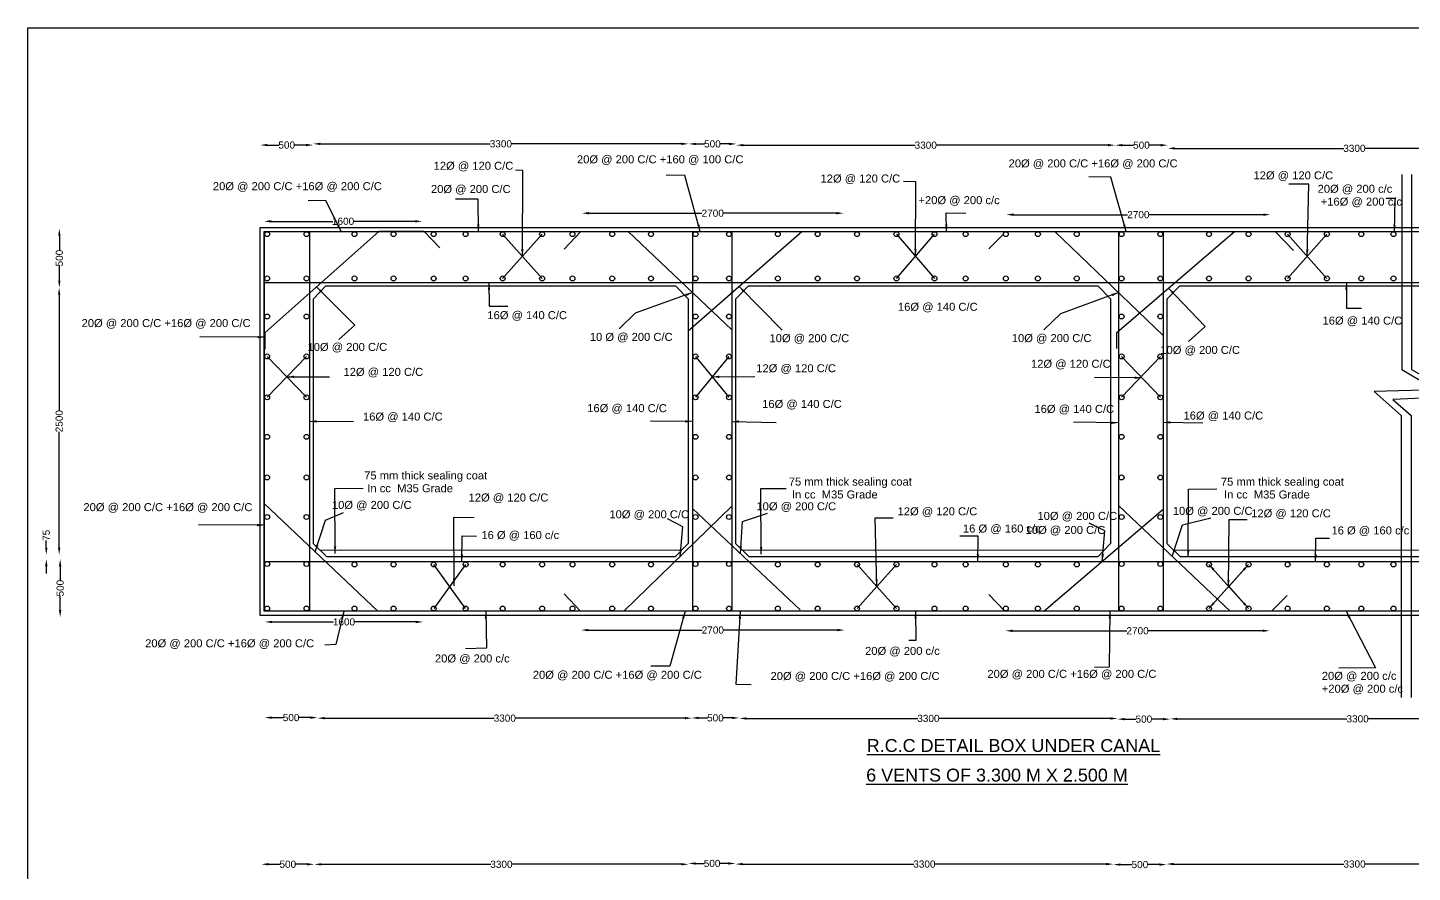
# Model space of a CAD drawing. Header units: millimetres. Extents: x -53248723 to -53239943, y 22140614 to 22146801.
# Drawn here: x -53248723 to -53243879, y 22143844 to 22146801 of the extents above; entities that cross this region are included whole.
import ezdxf

# ---------------------------------------------------------------- set-up
doc = ezdxf.new("R2010")
doc.units = ezdxf.units.MM
doc.header["$MEASUREMENT"] = 0
for name, color, linetype in [('DIMENSIONS', 7, 'Continuous'), ('DRAWING', 2, 'Continuous'), ('TEXT', 7, 'Continuous')]:
    doc.layers.add(name, color=color, linetype=linetype)
doc.styles.get("Standard").update_dxf_attribs({"font": 'arial.ttf', "height": 25})
doc.dimstyles.get("Standard").update_dxf_attribs({"dimtxt": 25, "dimasz": 25, "dimexe": 0.18, "dimexo": 0.0625, "dimgap": 0.09, "dimtad": 0, "dimdec": 0, "dimzin": 0, "dimdsep": 46, "dimtxsty": 'Standard', "dimcen": 0.09, "dimse1": 1, "dimse2": 1, "dimadec": 0, "dimazin": 0, "dimtfac": 1, "dimtdec": 0, "dimtofl": 0, "dimtmove": 0, "dimatfit": 3, "dimfxl": 1, "dimtolj": 1, "dimtzin": 0, "dimarcsym": 0})

# ---------------------------------------------------------------- blocks, each defined once
blk = doc.blocks.new('*D54')
at = {"layer": 'Defpoints', "color": 0, "transparency": 16777216}
for p in [(-53247909.8, 22146389.2), (-53247724.4, 22146389.9), (-53247724.4, 22146385.2)]:
    blk.add_point(p, dxfattribs=at)
at = {"layer": 'DIMENSIONS', "color": 0, "lineweight": -2, "transparency": 16777216}
for p, q in [((-53247884.8, 22146389.9), (-53247844.8, 22146389.9)), ((-53247749.4, 22146389.9), (-53247789.5, 22146389.9))]:
    blk.add_line(p, q, dxfattribs=at)
at = {"layer": 'DIMENSIONS', "color": 0, "transparency": 16777216}
for points in [[(-53247884.8, 22146394.1), (-53247884.8, 22146385.8), (-53247909.8, 22146389.9)], [(-53247749.4, 22146394.1), (-53247749.4, 22146385.8), (-53247724.4, 22146389.9)]]:
    blk.add_solid(points, dxfattribs=at)
at = {"layer": 'DIMENSIONS', "color": 0, "transparency": 16777216, "insert": (-53247817.1, 22146389.9), "char_height": 25, "attachment_point": 5}
blk.add_mtext('\\A1;500', dxfattribs=at)
blk = doc.blocks.new('*D55')
at = {"layer": 'Defpoints', "color": 0, "transparency": 16777216}
for p in [(-53246411.2, 22146394.1), (-53246411.2, 22146393.4), (-53247724.4, 22146389.9)]:
    blk.add_point(p, dxfattribs=at)
at = {"layer": 'DIMENSIONS', "color": 0, "lineweight": -2, "transparency": 16777216}
for p, q in [((-53247699.4, 22146394.1), (-53247105.2, 22146394.1)), ((-53246436.2, 22146394.1), (-53247030.4, 22146394.1))]:
    blk.add_line(p, q, dxfattribs=at)
at = {"layer": 'DIMENSIONS', "color": 0, "transparency": 16777216}
for points in [[(-53247699.4, 22146398.2), (-53247699.4, 22146389.9), (-53247724.4, 22146394.1)], [(-53246436.2, 22146398.2), (-53246436.2, 22146389.9), (-53246411.2, 22146394.1)]]:
    blk.add_solid(points, dxfattribs=at)
at = {"layer": 'DIMENSIONS', "color": 0, "transparency": 16777216, "insert": (-53247067.8, 22146394.1), "char_height": 25, "attachment_point": 5}
blk.add_mtext('\\A1;3300', dxfattribs=at)
blk = doc.blocks.new('*D56')
at = {"layer": 'Defpoints', "color": 0, "transparency": 16777216}
for p in [(-53246411.2, 22146394.1), (-53246244, 22146393.8), (-53246244, 22146393.8)]:
    blk.add_point(p, dxfattribs=at)
at = {"layer": 'DIMENSIONS', "color": 0, "lineweight": -2, "transparency": 16777216}
for p, q in [((-53246386.2, 22146393.8), (-53246355.3, 22146393.8)), ((-53246269, 22146393.8), (-53246299.9, 22146393.8))]:
    blk.add_line(p, q, dxfattribs=at)
at = {"layer": 'DIMENSIONS', "color": 0, "transparency": 16777216}
for points in [[(-53246386.2, 22146397.9), (-53246386.2, 22146389.6), (-53246411.2, 22146393.8)], [(-53246269, 22146397.9), (-53246269, 22146389.6), (-53246244, 22146393.8)]]:
    blk.add_solid(points, dxfattribs=at)
at = {"layer": 'DIMENSIONS', "color": 0, "transparency": 16777216, "insert": (-53246327.6, 22146393.8), "char_height": 25, "attachment_point": 5}
blk.add_mtext('\\A1;500', dxfattribs=at)
blk = doc.blocks.new('*D57')
at = {"layer": 'Defpoints', "color": 0, "transparency": 16777216}
for p in [(-53246244, 22146393.8), (-53244918.5, 22146389.5), (-53244918.5, 22146387.8)]:
    blk.add_point(p, dxfattribs=at)
at = {"layer": 'DIMENSIONS', "color": 0, "lineweight": -2, "transparency": 16777216}
for p, q in [((-53246219, 22146389.5), (-53245618.6, 22146389.5)), ((-53244943.5, 22146389.5), (-53245543.9, 22146389.5))]:
    blk.add_line(p, q, dxfattribs=at)
at = {"layer": 'DIMENSIONS', "color": 0, "transparency": 16777216}
for points in [[(-53246219, 22146393.7), (-53246219, 22146385.4), (-53246244, 22146389.5)], [(-53244943.5, 22146393.7), (-53244943.5, 22146385.4), (-53244918.5, 22146389.5)]]:
    blk.add_solid(points, dxfattribs=at)
at = {"layer": 'DIMENSIONS', "color": 0, "transparency": 16777216, "insert": (-53245581.2, 22146389.5), "char_height": 25, "attachment_point": 5}
blk.add_mtext('\\A1;3300', dxfattribs=at)
blk = doc.blocks.new('*D58')
at = {"layer": 'Defpoints', "color": 0, "transparency": 16777216}
for p in [(-53244918.5, 22146387.8), (-53244734.4, 22146389.5), (-53244734.4, 22146387.8)]:
    blk.add_point(p, dxfattribs=at)
at = {"layer": 'DIMENSIONS', "color": 0, "lineweight": -2, "transparency": 16777216}
for p, q in [((-53244893.5, 22146389.5), (-53244854.1, 22146389.5)), ((-53244759.4, 22146389.5), (-53244798.8, 22146389.5))]:
    blk.add_line(p, q, dxfattribs=at)
at = {"layer": 'DIMENSIONS', "color": 0, "transparency": 16777216}
for points in [[(-53244893.5, 22146393.6), (-53244893.5, 22146385.3), (-53244918.5, 22146389.5)], [(-53244759.4, 22146393.6), (-53244759.4, 22146385.3), (-53244734.4, 22146389.5)]]:
    blk.add_solid(points, dxfattribs=at)
at = {"layer": 'DIMENSIONS', "color": 0, "transparency": 16777216, "insert": (-53244826.5, 22146389.5), "char_height": 25, "attachment_point": 5}
blk.add_mtext('\\A1;500', dxfattribs=at)
blk = doc.blocks.new('*D59')
at = {"layer": 'Defpoints', "color": 0, "transparency": 16777216}
for p in [(-53244734.4, 22146389.5), (-53243428.5, 22146379.1), (-53243428.5, 22146378.3)]:
    blk.add_point(p, dxfattribs=at)
at = {"layer": 'DIMENSIONS', "color": 0, "lineweight": -2, "transparency": 16777216}
for p, q in [((-53244709.4, 22146378.3), (-53244118.8, 22146378.3)), ((-53243453.5, 22146378.3), (-53244044.1, 22146378.3))]:
    blk.add_line(p, q, dxfattribs=at)
at = {"layer": 'DIMENSIONS', "color": 0, "transparency": 16777216}
for points in [[(-53244709.4, 22146382.5), (-53244709.4, 22146374.2), (-53244734.4, 22146378.3)], [(-53243453.5, 22146382.5), (-53243453.5, 22146374.2), (-53243428.5, 22146378.3)]]:
    blk.add_solid(points, dxfattribs=at)
at = {"layer": 'DIMENSIONS', "color": 0, "transparency": 16777216, "insert": (-53244081.4, 22146378.3), "char_height": 25, "attachment_point": 5}
blk.add_mtext('\\A1;3300', dxfattribs=at)
blk = doc.blocks.new('*D66')
at = {"layer": 'Defpoints', "color": 0, "transparency": 16777216}
for p in [(-53244726.1, 22144381.4), (-53244726.1, 22144380.8), (-53243414.1, 22144380.8)]:
    blk.add_point(p, dxfattribs=at)
at = {"layer": 'DIMENSIONS', "color": 0, "lineweight": -2, "transparency": 16777216}
for p, q in [((-53244701.1, 22144381.4), (-53244107.5, 22144381.4)), ((-53243439.1, 22144381.4), (-53244032.8, 22144381.4))]:
    blk.add_line(p, q, dxfattribs=at)
at = {"layer": 'DIMENSIONS', "color": 0, "transparency": 16777216}
for points in [[(-53244701.1, 22144385.5), (-53244701.1, 22144377.2), (-53244726.1, 22144381.4)], [(-53243439.1, 22144385.5), (-53243439.1, 22144377.2), (-53243414.1, 22144381.4)]]:
    blk.add_solid(points, dxfattribs=at)
at = {"layer": 'DIMENSIONS', "color": 0, "transparency": 16777216, "insert": (-53244070.1, 22144381.4), "char_height": 25, "attachment_point": 5}
blk.add_mtext('\\A1;3300', dxfattribs=at)
blk = doc.blocks.new('*D67')
at = {"layer": 'Defpoints', "color": 0, "transparency": 16777216}
for p in [(-53244909.9, 22144380.5), (-53244909.9, 22144380.5), (-53244726.1, 22144380.8)]:
    blk.add_point(p, dxfattribs=at)
at = {"layer": 'DIMENSIONS', "color": 0, "lineweight": -2, "transparency": 16777216}
for p, q in [((-53244884.9, 22144380.5), (-53244845.7, 22144380.5)), ((-53244751.1, 22144380.5), (-53244790.4, 22144380.5))]:
    blk.add_line(p, q, dxfattribs=at)
at = {"layer": 'DIMENSIONS', "color": 0, "transparency": 16777216}
for points in [[(-53244884.9, 22144384.6), (-53244884.9, 22144376.3), (-53244909.9, 22144380.5)], [(-53244751.1, 22144384.6), (-53244751.1, 22144376.3), (-53244726.1, 22144380.5)]]:
    blk.add_solid(points, dxfattribs=at)
at = {"layer": 'DIMENSIONS', "color": 0, "transparency": 16777216, "insert": (-53244818, 22144380.5), "char_height": 25, "attachment_point": 5}
blk.add_mtext('\\A1;500', dxfattribs=at)
blk = doc.blocks.new('*D68')
at = {"layer": 'Defpoints', "color": 0, "transparency": 16777216}
for p in [(-53246233.8, 22144384.8), (-53246233.8, 22144382.9), (-53244909.9, 22144380.5)]:
    blk.add_point(p, dxfattribs=at)
at = {"layer": 'DIMENSIONS', "color": 0, "lineweight": -2, "transparency": 16777216}
for p, q in [((-53246208.8, 22144382.9), (-53245609.2, 22144382.9)), ((-53244934.9, 22144382.9), (-53245534.5, 22144382.9))]:
    blk.add_line(p, q, dxfattribs=at)
at = {"layer": 'DIMENSIONS', "color": 0, "transparency": 16777216}
for points in [[(-53246208.8, 22144387), (-53246208.8, 22144378.7), (-53246233.8, 22144382.9)], [(-53244934.9, 22144387), (-53244934.9, 22144378.7), (-53244909.9, 22144382.9)]]:
    blk.add_solid(points, dxfattribs=at)
at = {"layer": 'DIMENSIONS', "color": 0, "transparency": 16777216, "insert": (-53245571.9, 22144382.9), "char_height": 25, "attachment_point": 5}
blk.add_mtext('\\A1;3300', dxfattribs=at)
blk = doc.blocks.new('*D69')
at = {"layer": 'Defpoints', "color": 0, "transparency": 16777216}
for p in [(-53246400.2, 22144384.7), (-53246400.2, 22144384.5), (-53246233.8, 22144382.9)]:
    blk.add_point(p, dxfattribs=at)
at = {"layer": 'DIMENSIONS', "color": 0, "lineweight": -2, "transparency": 16777216}
for p, q in [((-53246375.2, 22144384.7), (-53246344.6, 22144384.7)), ((-53246258.8, 22144384.7), (-53246289.3, 22144384.7))]:
    blk.add_line(p, q, dxfattribs=at)
at = {"layer": 'DIMENSIONS', "color": 0, "transparency": 16777216}
for points in [[(-53246375.2, 22144388.9), (-53246375.2, 22144380.6), (-53246400.2, 22144384.7)], [(-53246258.8, 22144388.9), (-53246258.8, 22144380.6), (-53246233.8, 22144384.7)]]:
    blk.add_solid(points, dxfattribs=at)
at = {"layer": 'DIMENSIONS', "color": 0, "transparency": 16777216, "insert": (-53246317, 22144384.7), "char_height": 25, "attachment_point": 5}
blk.add_mtext('\\A1;500', dxfattribs=at)
blk = doc.blocks.new('*D70')
at = {"layer": 'Defpoints', "color": 0, "transparency": 16777216}
for p in [(-53247709.3, 22144383.9), (-53247709.3, 22144383.6), (-53246399, 22144384.5)]:
    blk.add_point(p, dxfattribs=at)
at = {"layer": 'DIMENSIONS', "color": 0, "lineweight": -2, "transparency": 16777216}
for p, q in [((-53247684.3, 22144383.9), (-53247091.5, 22144383.9)), ((-53246424, 22144383.9), (-53247016.8, 22144383.9))]:
    blk.add_line(p, q, dxfattribs=at)
at = {"layer": 'DIMENSIONS', "color": 0, "transparency": 16777216}
for points in [[(-53247684.3, 22144388.1), (-53247684.3, 22144379.8), (-53247709.3, 22144383.9)], [(-53246424, 22144388.1), (-53246424, 22144379.8), (-53246399, 22144383.9)]]:
    blk.add_solid(points, dxfattribs=at)
at = {"layer": 'DIMENSIONS', "color": 0, "transparency": 16777216, "insert": (-53247054.1, 22144383.9), "char_height": 25, "attachment_point": 5}
blk.add_mtext('\\A1;3300', dxfattribs=at)
blk = doc.blocks.new('*D71')
at = {"layer": 'Defpoints', "color": 0, "transparency": 16777216}
for p in [(-53247894.2, 22144385.8), (-53247894.2, 22144382.5), (-53247709.3, 22144383.9)]:
    blk.add_point(p, dxfattribs=at)
at = {"layer": 'DIMENSIONS', "color": 0, "lineweight": -2, "transparency": 16777216}
for p, q in [((-53247869.2, 22144385.8), (-53247829.4, 22144385.8)), ((-53247734.3, 22144385.8), (-53247774.1, 22144385.8))]:
    blk.add_line(p, q, dxfattribs=at)
at = {"layer": 'DIMENSIONS', "color": 0, "transparency": 16777216}
for points in [[(-53247869.2, 22144390), (-53247869.2, 22144381.6), (-53247894.2, 22144385.8)], [(-53247734.3, 22144390), (-53247734.3, 22144381.6), (-53247709.3, 22144385.8)]]:
    blk.add_solid(points, dxfattribs=at)
at = {"layer": 'DIMENSIONS', "color": 0, "transparency": 16777216, "insert": (-53247801.7, 22144385.8), "char_height": 25, "attachment_point": 5}
blk.add_mtext('\\A1;500', dxfattribs=at)
blk = doc.blocks.new('*D72')
at = {"layer": 'Defpoints', "color": 0, "transparency": 16777216}
for p in [(-53247893, 22144720.7), (-53247893, 22144718.2), (-53247340.5, 22144722.3)]:
    blk.add_point(p, dxfattribs=at)
at = {"layer": 'DIMENSIONS', "color": 0, "lineweight": -2, "transparency": 16777216}
for p, q in [((-53247868, 22144720.7), (-53247652.9, 22144720.7)), ((-53247365.5, 22144720.7), (-53247580.5, 22144720.7))]:
    blk.add_line(p, q, dxfattribs=at)
at = {"layer": 'DIMENSIONS', "color": 0, "transparency": 16777216}
for points in [[(-53247868, 22144724.9), (-53247868, 22144716.5), (-53247893, 22144720.7)], [(-53247365.5, 22144724.9), (-53247365.5, 22144716.5), (-53247340.5, 22144720.7)]]:
    blk.add_solid(points, dxfattribs=at)
at = {"layer": 'DIMENSIONS', "color": 0, "transparency": 16777216, "insert": (-53247616.7, 22144720.7), "char_height": 25, "attachment_point": 5}
blk.add_mtext('\\A1;1600', dxfattribs=at)
blk = doc.blocks.new('*D73')
at = {"layer": 'Defpoints', "color": 0, "transparency": 16777216}
for p in [(-53246786.9, 22144692.2), (-53245865.5, 22144693), (-53245865.5, 22144692.2)]:
    blk.add_point(p, dxfattribs=at)
at = {"layer": 'DIMENSIONS', "color": 0, "lineweight": -2, "transparency": 16777216}
for p, q in [((-53246761.9, 22144692.2), (-53246363.8, 22144692.2)), ((-53245890.5, 22144692.2), (-53246288.6, 22144692.2))]:
    blk.add_line(p, q, dxfattribs=at)
at = {"layer": 'DIMENSIONS', "color": 0, "transparency": 16777216}
for points in [[(-53246761.9, 22144696.4), (-53246761.9, 22144688), (-53246786.9, 22144692.2)], [(-53245890.5, 22144696.4), (-53245890.5, 22144688), (-53245865.5, 22144692.2)]]:
    blk.add_solid(points, dxfattribs=at)
at = {"layer": 'DIMENSIONS', "color": 0, "transparency": 16777216, "insert": (-53246326.2, 22144692.2), "char_height": 25, "attachment_point": 5}
blk.add_mtext('\\A1;2700', dxfattribs=at)
blk = doc.blocks.new('*D74')
at = {"layer": 'Defpoints', "color": 0, "transparency": 16777216}
for p in [(-53245302.2, 22144689.7), (-53244377.8, 22144689.7), (-53244377.8, 22144687.8)]:
    blk.add_point(p, dxfattribs=at)
at = {"layer": 'DIMENSIONS', "color": 0, "lineweight": -2, "transparency": 16777216}
for p, q in [((-53245277.2, 22144689.7), (-53244877.6, 22144689.7)), ((-53244402.8, 22144689.7), (-53244802.4, 22144689.7))]:
    blk.add_line(p, q, dxfattribs=at)
at = {"layer": 'DIMENSIONS', "color": 0, "transparency": 16777216}
for points in [[(-53245277.2, 22144693.9), (-53245277.2, 22144685.6), (-53245302.2, 22144689.7)], [(-53244402.8, 22144693.9), (-53244402.8, 22144685.6), (-53244377.8, 22144689.7)]]:
    blk.add_solid(points, dxfattribs=at)
at = {"layer": 'DIMENSIONS', "color": 0, "transparency": 16777216, "insert": (-53244840, 22144689.7), "char_height": 25, "attachment_point": 5}
blk.add_mtext('\\A1;2700', dxfattribs=at)
blk = doc.blocks.new('*D77')
at = {"layer": 'Defpoints', "color": 0, "transparency": 16777216}
for p in [(-53248609.8, 22144940.8), (-53248610.4, 22144737.1), (-53248609.8, 22144737.1)]:
    blk.add_point(p, dxfattribs=at)
at = {"layer": 'DIMENSIONS', "color": 0, "lineweight": -2, "transparency": 16777216}
for p, q in [((-53248609.8, 22144915.8), (-53248609.8, 22144866.6)), ((-53248609.8, 22144762.1), (-53248609.8, 22144811.3))]:
    blk.add_line(p, q, dxfattribs=at)
at = {"layer": 'DIMENSIONS', "color": 0, "transparency": 16777216}
for points in [[(-53248614, 22144915.8), (-53248605.7, 22144915.8), (-53248609.8, 22144940.8)], [(-53248614, 22144762.1), (-53248605.7, 22144762.1), (-53248609.8, 22144737.1)]]:
    blk.add_solid(points, dxfattribs=at)
at = {"layer": 'DIMENSIONS', "color": 0, "transparency": 16777216, "insert": (-53248609.8, 22144838.9), "char_height": 25, "attachment_point": 5, "rotation": 90}
blk.add_mtext('\\A1;500', dxfattribs=at)
blk = doc.blocks.new('*D78')
at = {"layer": 'Defpoints', "color": 0, "transparency": 16777216}
for p in [(-53248658.2, 22144955.9), (-53248610, 22144955.9), (-53248609.8, 22144940.8)]:
    blk.add_point(p, dxfattribs=at)
at = {"layer": 'DIMENSIONS', "color": 0, "lineweight": -2, "transparency": 16777216}
for p, q in [((-53248658.2, 22144980.9), (-53248658.2, 22145005.9)), ((-53248658.2, 22144915.8), (-53248658.2, 22144890.8))]:
    blk.add_line(p, q, dxfattribs=at)
at = {"layer": 'DIMENSIONS', "color": 0, "transparency": 16777216}
for points in [[(-53248662.3, 22144980.9), (-53248654, 22144980.9), (-53248658.2, 22144955.9)], [(-53248662.3, 22144915.8), (-53248654, 22144915.8), (-53248658.2, 22144940.8)]]:
    blk.add_solid(points, dxfattribs=at)
at = {"layer": 'DIMENSIONS', "color": 0, "transparency": 16777216, "insert": (-53248658.2, 22145023.9), "char_height": 25, "attachment_point": 5, "rotation": 90}
blk.add_mtext('\\A1;75', dxfattribs=at)
blk = doc.blocks.new('*D79')
at = {"layer": 'Defpoints', "color": 0, "transparency": 16777216}
for p in [(-53248613.2, 22145890.8), (-53248612.7, 22145890.8), (-53248610, 22144955.9)]:
    blk.add_point(p, dxfattribs=at)
at = {"layer": 'DIMENSIONS', "color": 0, "lineweight": -2, "transparency": 16777216}
for p, q in [((-53248613.2, 22145865.8), (-53248613.2, 22145460.9)), ((-53248613.2, 22144980.9), (-53248613.2, 22145385.8))]:
    blk.add_line(p, q, dxfattribs=at)
at = {"layer": 'DIMENSIONS', "color": 0, "transparency": 16777216}
for points in [[(-53248617.4, 22145865.8), (-53248609, 22145865.8), (-53248613.2, 22145890.8)], [(-53248617.4, 22144980.9), (-53248609, 22144980.9), (-53248613.2, 22144955.9)]]:
    blk.add_solid(points, dxfattribs=at)
at = {"layer": 'DIMENSIONS', "color": 0, "transparency": 16777216, "insert": (-53248613.2, 22145423.3), "char_height": 25, "attachment_point": 5, "rotation": 90}
blk.add_mtext('\\A1;2500', dxfattribs=at)
blk = doc.blocks.new('*D80')
at = {"layer": 'Defpoints', "color": 0, "transparency": 16777216}
for p in [(-53248612.7, 22146097.8), (-53248612.6, 22146097.8), (-53248613.2, 22145890.8)]:
    blk.add_point(p, dxfattribs=at)
at = {"layer": 'DIMENSIONS', "color": 0, "lineweight": -2, "transparency": 16777216}
for p, q in [((-53248612.6, 22146072.8), (-53248612.6, 22146021.9)), ((-53248612.6, 22145915.8), (-53248612.6, 22145966.6))]:
    blk.add_line(p, q, dxfattribs=at)
at = {"layer": 'DIMENSIONS', "color": 0, "transparency": 16777216}
for points in [[(-53248616.8, 22146072.8), (-53248608.5, 22146072.8), (-53248612.6, 22146097.8)], [(-53248616.8, 22145915.8), (-53248608.5, 22145915.8), (-53248612.6, 22145890.8)]]:
    blk.add_solid(points, dxfattribs=at)
at = {"layer": 'DIMENSIONS', "color": 0, "transparency": 16777216, "insert": (-53248612.6, 22145994.3), "char_height": 25, "attachment_point": 5, "rotation": 90}
blk.add_mtext('\\A1;500', dxfattribs=at)
blk = doc.blocks.new('*D81')
at = {"layer": 'Defpoints', "color": 0, "transparency": 16777216}
for p in [(-53247896.2, 22146122.4), (-53247343.6, 22146127.8), (-53247343.6, 22146122.9)]:
    blk.add_point(p, dxfattribs=at)
at = {"layer": 'DIMENSIONS', "color": 0, "lineweight": -2, "transparency": 16777216}
for p, q in [((-53247871.2, 22146122.9), (-53247656.1, 22146122.9)), ((-53247368.6, 22146122.9), (-53247583.7, 22146122.9))]:
    blk.add_line(p, q, dxfattribs=at)
at = {"layer": 'DIMENSIONS', "color": 0, "transparency": 16777216}
for points in [[(-53247871.2, 22146127.1), (-53247871.2, 22146118.7), (-53247896.2, 22146122.9)], [(-53247368.6, 22146127.1), (-53247368.6, 22146118.7), (-53247343.6, 22146122.9)]]:
    blk.add_solid(points, dxfattribs=at)
at = {"layer": 'DIMENSIONS', "color": 0, "transparency": 16777216, "insert": (-53247619.9, 22146122.9), "char_height": 25, "attachment_point": 5}
blk.add_mtext('\\A1;1600', dxfattribs=at)
blk = doc.blocks.new('*D82')
at = {"layer": 'Defpoints', "color": 0, "transparency": 16777216}
for p in [(-53246784.4, 22146154.8), (-53245868.9, 22146152.2), (-53245868.9, 22146151.3)]:
    blk.add_point(p, dxfattribs=at)
at = {"layer": 'DIMENSIONS', "color": 0, "lineweight": -2, "transparency": 16777216}
for p, q in [((-53246759.4, 22146151.3), (-53246364.2, 22146151.3)), ((-53245893.9, 22146151.3), (-53246289, 22146151.3))]:
    blk.add_line(p, q, dxfattribs=at)
at = {"layer": 'DIMENSIONS', "color": 0, "transparency": 16777216}
for points in [[(-53246759.4, 22146155.5), (-53246759.4, 22146147.2), (-53246784.4, 22146151.3)], [(-53245893.9, 22146155.5), (-53245893.9, 22146147.2), (-53245868.9, 22146151.3)]]:
    blk.add_solid(points, dxfattribs=at)
at = {"layer": 'DIMENSIONS', "color": 0, "transparency": 16777216, "insert": (-53246326.6, 22146151.3), "char_height": 25, "attachment_point": 5}
blk.add_mtext('\\A1;2700', dxfattribs=at)
blk = doc.blocks.new('*D83')
at = {"layer": 'Defpoints', "color": 0, "transparency": 16777216}
for p in [(-53245299, 22146150.8), (-53244375.4, 22146146.2), (-53244375.4, 22146146.2)]:
    blk.add_point(p, dxfattribs=at)
at = {"layer": 'DIMENSIONS', "color": 0, "lineweight": -2, "transparency": 16777216}
for p, q in [((-53245274, 22146146.2), (-53244874.8, 22146146.2)), ((-53244400.4, 22146146.2), (-53244799.6, 22146146.2))]:
    blk.add_line(p, q, dxfattribs=at)
at = {"layer": 'DIMENSIONS', "color": 0, "transparency": 16777216}
for points in [[(-53245274, 22146150.4), (-53245274, 22146142), (-53245299, 22146146.2)], [(-53244400.4, 22146150.4), (-53244400.4, 22146142), (-53244375.4, 22146146.2)]]:
    blk.add_solid(points, dxfattribs=at)
at = {"layer": 'DIMENSIONS', "color": 0, "transparency": 16777216, "insert": (-53244837.2, 22146146.2), "char_height": 25, "attachment_point": 5}
blk.add_mtext('\\A1;2700', dxfattribs=at)
blk = doc.blocks.new('*D86')
at = {"layer": 'Defpoints', "color": 0, "transparency": 16777216}
for p in [(-53247721, 22143872.4), (-53247721, 22143872.4), (-53247905.6, 22143871.9)]:
    blk.add_point(p, dxfattribs=at)
at = {"layer": 'DIMENSIONS', "color": 0, "lineweight": -2, "transparency": 16777216}
for p, q in [((-53247880.6, 22143872.4), (-53247840.9, 22143872.4)), ((-53247746, 22143872.4), (-53247785.6, 22143872.4))]:
    blk.add_line(p, q, dxfattribs=at)
at = {"layer": 'DIMENSIONS', "color": 0, "transparency": 16777216}
for points in [[(-53247880.6, 22143876.6), (-53247880.6, 22143868.3), (-53247905.6, 22143872.4)], [(-53247746, 22143876.6), (-53247746, 22143868.3), (-53247721, 22143872.4)]]:
    blk.add_solid(points, dxfattribs=at)
at = {"layer": 'DIMENSIONS', "color": 0, "transparency": 16777216, "insert": (-53247813.3, 22143872.4), "char_height": 25, "attachment_point": 5}
blk.add_mtext('\\A1;500', dxfattribs=at)
blk = doc.blocks.new('*D87')
at = {"layer": 'Defpoints', "color": 0, "transparency": 16777216}
for p in [(-53247720.4, 22143872.5), (-53246411.3, 22143872.3), (-53246411.3, 22143872.3)]:
    blk.add_point(p, dxfattribs=at)
at = {"layer": 'DIMENSIONS', "color": 0, "lineweight": -2, "transparency": 16777216}
for p, q in [((-53247695.4, 22143872.3), (-53247103.2, 22143872.3)), ((-53246436.3, 22143872.3), (-53247028.5, 22143872.3))]:
    blk.add_line(p, q, dxfattribs=at)
at = {"layer": 'DIMENSIONS', "color": 0, "transparency": 16777216}
for points in [[(-53247695.4, 22143876.5), (-53247695.4, 22143868.2), (-53247720.4, 22143872.3)], [(-53246436.3, 22143876.5), (-53246436.3, 22143868.2), (-53246411.3, 22143872.3)]]:
    blk.add_solid(points, dxfattribs=at)
at = {"layer": 'DIMENSIONS', "color": 0, "transparency": 16777216, "insert": (-53247065.9, 22143872.3), "char_height": 25, "attachment_point": 5}
blk.add_mtext('\\A1;3300', dxfattribs=at)
blk = doc.blocks.new('*D88')
at = {"layer": 'Defpoints', "color": 0, "transparency": 16777216}
for p in [(-53246410.9, 22143872.4), (-53246246.8, 22143875.3), (-53246246.8, 22143873.6)]:
    blk.add_point(p, dxfattribs=at)
at = {"layer": 'DIMENSIONS', "color": 0, "lineweight": -2, "transparency": 16777216}
for p, q in [((-53246385.9, 22143875.3), (-53246356.5, 22143875.3)), ((-53246271.8, 22143875.3), (-53246301.2, 22143875.3))]:
    blk.add_line(p, q, dxfattribs=at)
at = {"layer": 'DIMENSIONS', "color": 0, "transparency": 16777216}
for points in [[(-53246385.9, 22143879.4), (-53246385.9, 22143871.1), (-53246410.9, 22143875.3)], [(-53246271.8, 22143879.4), (-53246271.8, 22143871.1), (-53246246.8, 22143875.3)]]:
    blk.add_solid(points, dxfattribs=at)
at = {"layer": 'DIMENSIONS', "color": 0, "transparency": 16777216, "insert": (-53246328.8, 22143875.3), "char_height": 25, "attachment_point": 5}
blk.add_mtext('\\A1;500', dxfattribs=at)
blk = doc.blocks.new('*D89')
at = {"layer": 'Defpoints', "color": 0, "transparency": 16777216}
for p in [(-53246246.8, 22143875.3), (-53244925.1, 22143873.1), (-53244925.1, 22143871)]:
    blk.add_point(p, dxfattribs=at)
at = {"layer": 'DIMENSIONS', "color": 0, "lineweight": -2, "transparency": 16777216}
for p, q in [((-53246221.8, 22143873.1), (-53245623.3, 22143873.1)), ((-53244950.1, 22143873.1), (-53245548.6, 22143873.1))]:
    blk.add_line(p, q, dxfattribs=at)
at = {"layer": 'DIMENSIONS', "color": 0, "transparency": 16777216}
for points in [[(-53246221.8, 22143877.3), (-53246221.8, 22143868.9), (-53246246.8, 22143873.1)], [(-53244950.1, 22143877.3), (-53244950.1, 22143868.9), (-53244925.1, 22143873.1)]]:
    blk.add_solid(points, dxfattribs=at)
at = {"layer": 'DIMENSIONS', "color": 0, "transparency": 16777216, "insert": (-53245586, 22143873.1), "char_height": 25, "attachment_point": 5}
blk.add_mtext('\\A1;3300', dxfattribs=at)
blk = doc.blocks.new('*D90')
at = {"layer": 'Defpoints', "color": 0, "transparency": 16777216}
for p in [(-53244925.1, 22143873.1), (-53244738.7, 22143871.3), (-53244738.7, 22143871.3)]:
    blk.add_point(p, dxfattribs=at)
at = {"layer": 'DIMENSIONS', "color": 0, "lineweight": -2, "transparency": 16777216}
for p, q in [((-53244900.1, 22143871.3), (-53244859.6, 22143871.3)), ((-53244763.7, 22143871.3), (-53244804.3, 22143871.3))]:
    blk.add_line(p, q, dxfattribs=at)
at = {"layer": 'DIMENSIONS', "color": 0, "transparency": 16777216}
for points in [[(-53244900.1, 22143875.5), (-53244900.1, 22143867.1), (-53244925.1, 22143871.3)], [(-53244763.7, 22143875.5), (-53244763.7, 22143867.1), (-53244738.7, 22143871.3)]]:
    blk.add_solid(points, dxfattribs=at)
at = {"layer": 'DIMENSIONS', "color": 0, "transparency": 16777216, "insert": (-53244831.9, 22143871.3), "char_height": 25, "attachment_point": 5}
blk.add_mtext('\\A1;500', dxfattribs=at)
blk = doc.blocks.new('*D91')
at = {"layer": 'Defpoints', "color": 0, "transparency": 16777216}
for p in [(-53243423.1, 22143873.3), (-53243423.1, 22143873.3), (-53244738.7, 22143871.3)]:
    blk.add_point(p, dxfattribs=at)
at = {"layer": 'DIMENSIONS', "color": 0, "lineweight": -2, "transparency": 16777216}
for p, q in [((-53244713.7, 22143873.3), (-53244118.3, 22143873.3)), ((-53243448.1, 22143873.3), (-53244043.6, 22143873.3))]:
    blk.add_line(p, q, dxfattribs=at)
at = {"layer": 'DIMENSIONS', "color": 0, "transparency": 16777216}
for points in [[(-53244713.7, 22143877.5), (-53244713.7, 22143869.1), (-53244738.7, 22143873.3)], [(-53243448.1, 22143877.5), (-53243448.1, 22143869.1), (-53243423.1, 22143873.3)]]:
    blk.add_solid(points, dxfattribs=at)
at = {"layer": 'DIMENSIONS', "color": 0, "transparency": 16777216, "insert": (-53244080.9, 22143873.3), "char_height": 25, "attachment_point": 5}
blk.add_mtext('\\A1;3300', dxfattribs=at)

msp = doc.modelspace()

# ---------------------------------------------------------------- linework, layer by layer
at = {"layer": 'DIMENSIONS'}
msp.add_lwpolyline([(-53239942.7, 22140613.6), (-53248723.3, 22140613.6), (-53248723.3, 22146800.7), (-53239942.7, 22146800.7)], close=True, dxfattribs=at)
at = {"layer": 'DRAWING'}
for points in [[(-53243915.9, 22146286.3), (-53243915.9, 22145604), (-53243795.3, 22145533.4), (-53244012.4, 22145527.2), (-53243917.4, 22145442.8), (-53243917.4, 22144456.1)], [(-53243881.1, 22146286.3), (-53243881.1, 22145604), (-53243716, 22145510), (-53243946.4, 22145499.5), (-53243882.6, 22145442.8), (-53243882.6, 22144456.1)], [(-53247895.7, 22146087.1), (-53247895.7, 22144757.9)], [(-53247281.9, 22146029.8), (-53247336.7, 22146087.1), (-53247494.8, 22146087.1), (-53247894.1, 22145732.8), (-53247894.1, 22145675.7)], [(-53247737.1, 22146087.1), (-53247737.1, 22144757.9)], [(-53246923.6, 22146077.9), (-53247061.6, 22145923.1)], [(-53247061.6, 22146077.9), (-53246923.6, 22145923.1)], [(-53246845.9, 22146025.9), (-53246787.8, 22146087.1)], [(-53246622.5, 22146087.1), (-53246259.2, 22145743.1)], [(-53246412.2, 22145740), (-53246014.8, 22146087.1)], [(-53246396.9, 22146087.1), (-53246396.9, 22144757.9)], [(-53246259.2, 22146087.1), (-53246259.2, 22144757.9)], [(-53245683.7, 22145923.1), (-53245550.5, 22146077.9)], [(-53245683.7, 22146077.9), (-53245550.5, 22145923.1)], [(-53245360.4, 22146026.4), (-53245309.7, 22146077.9)], [(-53245129.5, 22146087.1), (-53244750, 22145723.6)], [(-53244912.5, 22145678.2), (-53244912.5, 22145734.2), (-53244500.7, 22146087.1)], [(-53244906.3, 22146087.1), (-53244906.3, 22144757.9)], [(-53244750, 22146087.1), (-53244750, 22144757.9)], [(-53244359.2, 22146087.1), (-53244294.8, 22146020.5)], [(-53244315.1, 22145923.1), (-53244177.7, 22146077.9)], [(-53244315.1, 22146077.9), (-53244177.7, 22145923.1)], [(-53247895.7, 22145908.6), (-53241756, 22145908.6)], [(-53247723.6, 22144993.7), (-53247723.6, 22145851.5), (-53247679.8, 22145897.3), (-53246456.7, 22145897.3), (-53246412.2, 22145851.8), (-53246412.2, 22144995.1), (-53246457.4, 22144948.9), (-53247676.6, 22144948.9), (-53247723.6, 22144993.7)], [(-53246245.6, 22144993.7), (-53246245.6, 22145851.5), (-53246201.8, 22145897.3), (-53244978.8, 22145897.3), (-53244934.2, 22145851.8), (-53244934.2, 22144995.1), (-53244979.5, 22144948.9), (-53246198.7, 22144948.9), (-53246245.6, 22144993.7)], [(-53244736.4, 22144993.7), (-53244736.4, 22145851.5), (-53244692.6, 22145897.3), (-53243469.6, 22145897.3), (-53243425, 22145851.8), (-53243425, 22144995.1), (-53243470.3, 22144948.9), (-53244689.5, 22144948.9), (-53244736.4, 22144993.7)], [(-53247747.6, 22145650.1), (-53247885.3, 22145507.1)], [(-53247885.3, 22145650.1), (-53247747.6, 22145507.1)], [(-53246269.6, 22145650.1), (-53246386.5, 22145507.1)], [(-53246386.5, 22145650.1), (-53246269.6, 22145507.1)], [(-53244760.4, 22145650.1), (-53244895.9, 22145507.1)], [(-53244895.9, 22145650.1), (-53244760.4, 22145507.1)], [(-53247895.7, 22145135.7), (-53247498, 22144757.9)], [(-53246637.5, 22144757.9), (-53246259.2, 22145125.8)], [(-53246396.9, 22145118.3), (-53246020.9, 22144763.5)], [(-53245167.6, 22144757.9), (-53244750, 22145115.4)], [(-53244906.3, 22145128.2), (-53244516.3, 22144757.9)], [(-53247701.8, 22144972.9), (-53246434.8, 22144972)], [(-53246223.8, 22144972.9), (-53244956.8, 22144972)], [(-53244714.7, 22144972.9), (-53243447.7, 22144972)], [(-53247895.7, 22144932.4), (-53241756, 22144932.4)], [(-53247191.1, 22144922), (-53247302.9, 22144767.9)], [(-53247191.1, 22144767.9), (-53247302.9, 22144922)], [(-53245821.6, 22144767.9), (-53245683.7, 22144922)], [(-53245821.6, 22144922), (-53245683.7, 22144767.9)], [(-53246846.2, 22144818.7), (-53246789.1, 22144757.9)], [(-53245361, 22144816.8), (-53245304, 22144757.9)], [(-53244371.1, 22144757.9), (-53244317.2, 22144813.5)]]:
    msp.add_lwpolyline(points, dxfattribs=at)
for points in [[(-53247910.5, 22146101.9), (-53241741.2, 22146101.9), (-53241741.2, 22144743.1), (-53247910.5, 22144743.1)], [(-53247895.7, 22146087.1), (-53241756, 22146087.1), (-53241756, 22144757.9), (-53247895.7, 22144757.9)]]:
    msp.add_lwpolyline(points, close=True, dxfattribs=at)
for centre in [(-53247885.3, 22146077.9), (-53247747.6, 22146077.9), (-53247579.9, 22146077.9), (-53247443.2, 22146077.9), (-53247302.9, 22146077.9), (-53247191.1, 22146077.9), (-53247061.6, 22146077.9), (-53246923.6, 22146077.9), (-53246817.2, 22146077.9), (-53246678.1, 22146077.9), (-53246542.5, 22146077.9), (-53246386.5, 22146077.9), (-53246269.6, 22146077.9), (-53246098.6, 22146077.9), (-53245959.5, 22146077.9), (-53245821.6, 22146077.9), (-53245683.7, 22146077.9), (-53245550.5, 22146077.9), (-53245441.7, 22146077.9), (-53245301.1, 22146077.9), (-53245188.8, 22146077.9), (-53245052.8, 22146077.9), (-53244895.9, 22146077.9), (-53244760.4, 22146077.9), (-53244590.3, 22146077.9), (-53244451.7, 22146077.9), (-53244315.1, 22146077.9), (-53244177.7, 22146077.9), (-53244057.4, 22146077.9), (-53243944.9, 22146077.9), (-53247885.3, 22145923.1), (-53247747.6, 22145923.1), (-53247579.9, 22145923.1), (-53247443.2, 22145923.1), (-53247302.9, 22145923.1), (-53247191.1, 22145923.1), (-53247061.6, 22145923.1), (-53246923.6, 22145923.1), (-53246817.2, 22145923.1), (-53246678.1, 22145923.1), (-53246542.5, 22145923.1), (-53246386.5, 22145923.1), (-53246269.6, 22145923.1), (-53246098.6, 22145923.1), (-53245959.5, 22145923.1), (-53245821.6, 22145923.1), (-53245683.7, 22145923.1), (-53245550.5, 22145923.1), (-53245441.7, 22145923.1), (-53245301.1, 22145923.1), (-53245188.8, 22145923.1), (-53245052.8, 22145923.1), (-53244895.9, 22145923.1), (-53244760.4, 22145923.1), (-53244590.3, 22145923.1), (-53244451.7, 22145923.1), (-53244315.1, 22145923.1), (-53244177.7, 22145923.1), (-53244057.4, 22145923.1), (-53243944.9, 22145923.1), (-53247885.3, 22145789.7), (-53247747.6, 22145789.7), (-53246386.5, 22145789.7), (-53246269.6, 22145789.7), (-53244895.9, 22145789.7), (-53244760.4, 22145789.7), (-53247885.3, 22145650.1), (-53247747.6, 22145650.1), (-53246386.5, 22145650.1), (-53246269.6, 22145650.1), (-53244895.9, 22145650.1), (-53244760.4, 22145650.1), (-53247885.3, 22145507.1), (-53247747.6, 22145507.1), (-53246386.5, 22145507.1), (-53246269.6, 22145507.1), (-53244895.9, 22145507.1), (-53244760.4, 22145507.1), (-53247885.3, 22145368.5), (-53247747.6, 22145368.5), (-53246386.5, 22145368.5), (-53246269.6, 22145368.5), (-53244895.9, 22145368.5), (-53244760.4, 22145368.5), (-53247885.3, 22145226.5), (-53247747.6, 22145226.5), (-53246386.5, 22145226.5), (-53246269.6, 22145226.5), (-53244895.9, 22145226.5), (-53244760.4, 22145226.5), (-53247885.3, 22145087.8), (-53247747.6, 22145087.8), (-53246386.5, 22145087.8), (-53246269.6, 22145087.8), (-53244895.9, 22145087.8), (-53244760.4, 22145087.8), (-53247885.3, 22144923.4), (-53247747.6, 22144923.4), (-53247579.9, 22144922), (-53247443.2, 22144922), (-53247302.9, 22144922), (-53247191.1, 22144922), (-53247061.6, 22144922), (-53246923.6, 22144922), (-53246817.2, 22144922), (-53246678.1, 22144922), (-53246542.5, 22144922), (-53246386.5, 22144923.4), (-53246269.6, 22144923.4), (-53246098.6, 22144922), (-53245959.5, 22144922), (-53245821.6, 22144922), (-53245683.7, 22144922), (-53245550.5, 22144922), (-53245441.7, 22144922), (-53245301.1, 22144922), (-53245188.8, 22144922), (-53245052.8, 22144922), (-53244895.9, 22144923.4), (-53244760.4, 22144923.4), (-53244590.3, 22144922), (-53244451.7, 22144922), (-53244315.1, 22144922), (-53244177.7, 22144922), (-53244057.4, 22144922), (-53243944.9, 22144922), (-53247885.3, 22144767.8), (-53247747.6, 22144767.8), (-53247579.9, 22144767.9), (-53247443.2, 22144767.9), (-53247302.9, 22144767.9), (-53247191.1, 22144767.9), (-53247061.6, 22144767.9), (-53246923.6, 22144767.9), (-53246817.2, 22144767.9), (-53246678.1, 22144767.9), (-53246542.5, 22144767.9), (-53246386.5, 22144767.8), (-53246269.6, 22144767.8), (-53246098.6, 22144767.9), (-53245959.5, 22144767.9), (-53245821.6, 22144767.9), (-53245683.7, 22144767.9), (-53245550.5, 22144767.9), (-53245441.7, 22144767.9), (-53245301.1, 22144767.9), (-53245188.8, 22144767.9), (-53245052.8, 22144767.9), (-53244895.9, 22144767.8), (-53244760.4, 22144767.8), (-53244590.3, 22144767.9), (-53244451.7, 22144767.9), (-53244315.1, 22144767.9), (-53244177.7, 22144767.9), (-53244057.4, 22144767.9), (-53243944.9, 22144767.9)]:
    msp.add_circle(centre, 8.59, dxfattribs=at)

# ---------------------------------------------------------------- texts
at = {"layer": 'TEXT'}
for s, height, p in [('20Ø @ 200 C/C +160 @ 100 C/C', 28, (-53246801.6, 22146326)), ('12Ø @ 120 C/C', 28, (-53247303, 22146303.5)), ('20Ø @ 200 C/C +16Ø @ 200 C/C', 28, (-53245291.3, 22146311.7)), ('12Ø @ 120 C/C', 28, (-53244434.4, 22146269.8)), ('20Ø @ 200 C/C +16Ø @ 200 C/C', 28, (-53248075.4, 22146231.9)), ('20Ø @ 200 C/C', 28, (-53247312.4, 22146222)), ('12Ø @ 120 C/C', 28, (-53245949.3, 22146258.8)), ('20Ø @ 200 c/c', 28, (-53244210.1, 22146222.9)), ('+20Ø @ 200 c/c', 28, (-53245606.7, 22146183)), (' +16Ø @ 200 c/c', 28, (-53244210.1, 22146177.9)), ('16Ø @ 140 C/C', 28, (-53247115.1, 22145780.5)), ('16Ø @ 140 C/C', 28, (-53245678.4, 22145809.8)), ('20Ø @ 200 C/C +16Ø @ 200 C/C', 28, (-53248534.7, 22145752.8)), ('16Ø @ 140 C/C', 28, (-53244192.8, 22145761.4)), ('10 Ø @ 200 C/C', 28, (-53246756.5, 22145704.4)), ('10Ø @ 200 C/C', 28, (-53246127.9, 22145699.9)), ('10Ø @ 200 C/C', 28, (-53245280.1, 22145700.2)), ('10Ø @ 200 C/C', 28, (-53247744.3, 22145669.3)), ('10Ø @ 200 C/C', 28, (-53244760.4, 22145658.7)), ('12Ø @ 120 C/C', 28, (-53246174.2, 22145594.6)), ('12Ø @ 120 C/C', 28, (-53245213, 22145610.4)), ('12Ø @ 120 C/C', 28, (-53247618.4, 22145581.9)), ('16Ø @ 140 C/C', 28, (-53246765.7, 22145455)), ('16Ø @ 140 C/C', 28, (-53246153.6, 22145469.7)), ('16Ø @ 140 C/C', 28, (-53245200.9, 22145452.4)), ('16Ø @ 140 C/C', 28, (-53247550.2, 22145425.5)), ('16Ø @ 140 C/C', 28, (-53244679.2, 22145429.1)), ('75 mm thick sealing coat ', 28, (-53247546, 22145219.5)), (' In cc  M35 Grade', 28, (-53247546, 22145174.6)), ('75 mm thick sealing coat ', 28, (-53246060.3, 22145197.9)), (' In cc  M35 Grade', 28, (-53246060.3, 22145152.9)), ('75 mm thick sealing coat ', 28, (-53244548.5, 22145197.8)), (' In cc  M35 Grade', 28, (-53244548.5, 22145152.8)), ('20Ø @ 200 C/C +16Ø @ 200 C/C', 28, (-53248528.4, 22145108.5)), ('10Ø @ 200 C/C', 28, (-53247658.9, 22145116.3)), ('12Ø @ 120 C/C', 28, (-53247180.6, 22145142.2)), ('10Ø @ 200 C/C', 28, (-53246173.6, 22145111.5)), ('10Ø @ 200 C/C', 28, (-53246688.1, 22145083.5)), ('12Ø @ 120 C/C', 28, (-53245679.7, 22145093.8)), ('10Ø @ 200 C/C', 28, (-53245190.3, 22145077.8)), ('10Ø @ 200 C/C', 28, (-53244716.7, 22145095.5)), ('12Ø @ 120 C/C', 28, (-53244442.6, 22145086.8)), ('16 Ø @ 160 c/c', 28, (-53247136, 22145010.8)), ('16 Ø @ 160 c/c', 28, (-53245451.1, 22145033.6)), ('10Ø @ 200 C/C', 28, (-53245231.7, 22145028.7)), ('16 Ø @ 160 c/c', 28, (-53244161.6, 22145027)), ('20Ø @ 200 C/C +16Ø @ 200 C/C', 28, (-53248312.4, 22144631.9)), ('20Ø @ 200 c/c', 28, (-53247298.4, 22144578.9)), ('20Ø @ 200 c/c', 28, (-53245793.4, 22144605.3)), ('20Ø @ 200 C/C +16Ø @ 200 C/C', 28, (-53246956, 22144521.7)), ('20Ø @ 200 C/C +16Ø @ 200 C/C', 28, (-53245365.5, 22144524.9)), ('20Ø @ 200 C/C +16Ø @ 200 C/C', 28, (-53246124.2, 22144517.5)), ('+20Ø @ 200 c/c', 28, (-53244195.5, 22144473)), ('20Ø @ 200 c/c', 28, (-53244195.5, 22144518)), ('%%UR.C.C DETAIL BOX UNDER CANAL', 45, (-53245787.8, 22144265.7)), ('%%U6 VENTS OF 3.300 M X 2.500 M', 45, (-53245789.6, 22144162.2))]:
    msp.add_text(s, height=height, dxfattribs=at).set_placement(p)

# ---------------------------------------------------------------- dimensions: what is measured, and where the dimension line sits
at = {"layer": 'DIMENSIONS'}
for base, p1, p2, text, picture, middle in [((-53247724.4, 22146389.9), (-53247909.8, 22146389.2), (-53247724.4, 22146385.2), '500', '*D54', (-53247817.1, 22146389.9)), ((-53246411.2, 22146394.1), (-53247724.4, 22146389.9), (-53246411.2, 22146393.4), '3300', '*D55', (-53247067.8, 22146394.1)), ((-53246244, 22146393.8), (-53246411.2, 22146394.1), (-53246244, 22146393.8), '500', '*D56', (-53246327.6, 22146393.8)), ((-53244918.5, 22146389.5), (-53246244, 22146393.8), (-53244918.5, 22146387.8), '3300', '*D57', (-53245581.2, 22146389.5)), ((-53244734.4, 22146389.5), (-53244918.5, 22146387.8), (-53244734.4, 22146387.8), '500', '*D58', (-53244826.5, 22146389.5)), ((-53243428.5, 22146378.3), (-53244734.4, 22146389.5), (-53243428.5, 22146379.1), '3300', '*D59', (-53244081.4, 22146378.3)), ((-53245868.9, 22146151.3), (-53246784.4, 22146154.8), (-53245868.9, 22146152.2), '2700', '*D82', (-53246326.6, 22146151.3)), ((-53244375.4, 22146146.2), (-53245299, 22146150.8), (-53244375.4, 22146146.2), '2700', '*D83', (-53244837.2, 22146146.2)), ((-53247893, 22144720.7), (-53247340.5, 22144722.3), (-53247893, 22144718.2), '1600', '*D72', (-53247616.7, 22144720.7)), ((-53245865.5, 22144692.2), (-53246786.9, 22144692.2), (-53245865.5, 22144693), '2700', '*D73', (-53246326.2, 22144692.2)), ((-53244377.8, 22144689.7), (-53245302.2, 22144689.7), (-53244377.8, 22144687.8), '2700', '*D74', (-53244840, 22144689.7)), ((-53247894.2, 22144385.8), (-53247709.3, 22144383.9), (-53247894.2, 22144382.5), '500', '*D71', (-53247801.7, 22144385.8)), ((-53247709.3, 22144383.9), (-53246399, 22144384.5), (-53247709.3, 22144383.6), '3300', '*D70', (-53247054.1, 22144383.9)), ((-53246400.2, 22144384.7), (-53246233.8, 22144382.9), (-53246400.2, 22144384.5), '500', '*D69', (-53246317, 22144384.7)), ((-53246233.8, 22144382.9), (-53244909.9, 22144380.5), (-53246233.8, 22144384.8), '3300', '*D68', (-53245571.9, 22144382.9)), ((-53244909.9, 22144380.5), (-53244726.1, 22144380.8), (-53244909.9, 22144380.5), '500', '*D67', (-53244818, 22144380.5)), ((-53244726.1, 22144381.4), (-53243414.1, 22144380.8), (-53244726.1, 22144380.8), '3300', '*D66', (-53244070.1, 22144381.4)), ((-53247721, 22143872.4), (-53247905.6, 22143871.9), (-53247721, 22143872.4), '500', '*D86', (-53247813.3, 22143872.4)), ((-53246411.3, 22143872.3), (-53247720.4, 22143872.5), (-53246411.3, 22143872.3), '3300', '*D87', (-53247065.9, 22143872.3)), ((-53246246.8, 22143875.3), (-53246410.9, 22143872.4), (-53246246.8, 22143873.6), '500', '*D88', (-53246328.8, 22143875.3)), ((-53244925.1, 22143873.1), (-53246246.8, 22143875.3), (-53244925.1, 22143871), '3300', '*D89', (-53245586, 22143873.1)), ((-53244738.7, 22143871.3), (-53244925.1, 22143873.1), (-53244738.7, 22143871.3), '500', '*D90', (-53244831.9, 22143871.3)), ((-53243423.1, 22143873.3), (-53244738.7, 22143871.3), (-53243423.1, 22143873.3), '3300', '*D91', (-53244080.9, 22143873.3))]:
    dim = msp.add_linear_dim(base=base, p1=p1, p2=p2, text=text, dimstyle='Standard', dxfattribs=at)
    dim.commit()
    dim.dimension.update_dxf_attribs({"geometry": picture, "text_midpoint": middle})
dim = msp.add_linear_dim(base=(-53247343.6, 22146122.9), p1=(-53247896.2, 22146122.4), p2=(-53247343.6, 22146127.8), text='1600', dimstyle='Standard', override={"dimtxt": 25}, dxfattribs=at)
dim.commit()
dim.dimension.update_dxf_attribs({"geometry": '*D81', "text_midpoint": (-53247619.9, 22146122.9)})
for base, p1, p2, text, picture, middle in [((-53248612.6, 22146097.8), (-53248613.2, 22145890.8), (-53248612.7, 22146097.8), '500', '*D80', (-53248612.6, 22145994.3)), ((-53248613.2, 22145890.8), (-53248610, 22144955.9), (-53248612.7, 22145890.8), '2500', '*D79', (-53248613.2, 22145423.3)), ((-53248658.2, 22144955.9), (-53248609.8, 22144940.8), (-53248610, 22144955.9), '75', '*D78', (-53248658.2, 22145023.9)), ((-53248609.8, 22144737.1), (-53248609.8, 22144940.8), (-53248610.4, 22144737.1), '500', '*D77', (-53248609.8, 22144838.9))]:
    dim = msp.add_linear_dim(base=base, p1=p1, p2=p2, angle=90, text=text, dimstyle='Standard', dxfattribs=at)
    dim.commit()
    dim.dimension.update_dxf_attribs({"geometry": picture, "text_midpoint": middle})

# ---------------------------------------------------------------- leaders
for points in [[(-53246992.6, 22146000.5), (-53246990.9, 22146300.8), (-53247016, 22146302.2)], [(-53246370.4, 22146087.1), (-53246424, 22146283.3), (-53246489.2, 22146284.2)], [(-53245617.1, 22146000.5), (-53245615.7, 22146261.6), (-53245659.2, 22146262.8)], [(-53244880.2, 22146087.1), (-53244933.7, 22146277.1), (-53245010.8, 22146278.7)], [(-53244246.4, 22146000.5), (-53244241.4, 22146253.5), (-53244310.3, 22146252.8)], [(-53247146.6, 22146087.1), (-53247147, 22146201), (-53247226.2, 22146200.5)], [(-53243941.3, 22146085.7), (-53243938.9, 22146203), (-53243969.9, 22146203)], [(-53247626.7, 22146087.1), (-53247679.8, 22146195.8), (-53247741.6, 22146194.5)], [(-53245508.9, 22146087.1), (-53245510.1, 22146152.4), (-53245440.5, 22146152)], [(-53247109.6, 22145908.6), (-53247108.2, 22145826), (-53247043.9, 22145825.4)], [(-53244109.6, 22145908.6), (-53244109.6, 22145818.7), (-53244056.8, 22145818.7)], [(-53247712.8, 22145893.7), (-53247578.4, 22145759.7), (-53247634.6, 22145709)], [(-53246396.9, 22145873.6), (-53246598.1, 22145800.9), (-53246654.1, 22145746.9)], [(-53246234.4, 22145895.2), (-53246084, 22145741.7)], [(-53244906.3, 22145873.3), (-53245110, 22145799.4), (-53245168.2, 22145743.6)], [(-53244731.9, 22145889), (-53244603.5, 22145754.4), (-53244662.2, 22145702.5)], [(-53247894.1, 22145717.3), (-53248120.7, 22145718.2)], [(-53247816.4, 22145578.6), (-53247667, 22145579)], [(-53246328.1, 22145578.6), (-53246179.5, 22145579.3)], [(-53244825, 22145575.3), (-53244991, 22145576.2)], [(-53247737.1, 22145422.5), (-53247583.6, 22145423.5)], [(-53246396.9, 22145422.5), (-53246544.1, 22145423.1)], [(-53246259.2, 22145422.5), (-53246105.1, 22145419.1)], [(-53244750, 22145419.4), (-53244612, 22145418)], [(-53244906.3, 22145417.6), (-53245064.8, 22145419.4)], [(-53247647.7, 22144960.1), (-53247648.3, 22145187.5), (-53247549.4, 22145189.1)], [(-53246157.2, 22144958.5), (-53246157.7, 22145188), (-53246069.1, 22145188)], [(-53244662.5, 22144948.9), (-53244661.9, 22145185.9), (-53244562.2, 22145187.1)], [(-53247717.4, 22144966.4), (-53247681.7, 22145076.5), (-53247618.3, 22145104.3)], [(-53247231.3, 22144847.6), (-53247232.5, 22145087.1), (-53247161, 22145086.8)], [(-53246229.9, 22144960.7), (-53246222, 22145072.3), (-53246134.5, 22145102)], [(-53245752.6, 22144845), (-53245758.2, 22145084.7), (-53245694.8, 22145084.7)], [(-53244718.8, 22144950.2), (-53244682.7, 22145060.7), (-53244584, 22145084.6)], [(-53247895.7, 22145059.4), (-53248125.8, 22145060.6)], [(-53246440.6, 22144949.3), (-53246430.6, 22145053.3), (-53246485.2, 22145081.5)], [(-53244963.7, 22144932.4), (-53244955.1, 22145040), (-53245009, 22145065.9)], [(-53244522.5, 22144842.1), (-53244519.3, 22145079.6), (-53244456.4, 22145079.2)], [(-53247204, 22144932.4), (-53247203.7, 22145022.1), (-53247152.7, 22145021.5)], [(-53245399, 22144932.4), (-53245398.1, 22145020.5), (-53245461.8, 22145020.8)], [(-53244217.3, 22144932.4), (-53244216.7, 22145014.5), (-53244168.7, 22145013.9)], [(-53244590.3, 22144922), (-53244451.7, 22144767.9)], [(-53244590.3, 22144767.9), (-53244451.7, 22144922)], [(-53244451.7, 22144922), (-53244521, 22144845)], [(-53244451.7, 22144767.9), (-53244522.4, 22144846.5)], [(-53247616.9, 22144757.9), (-53247645.2, 22144641.7), (-53247683.4, 22144639.6)], [(-53247120.9, 22144757.9), (-53247117.5, 22144628.9), (-53247191.5, 22144626.4)], [(-53246423.1, 22144757.9), (-53246476.8, 22144565.8), (-53246543.1, 22144565.4)], [(-53246230.3, 22144757.9), (-53246245.4, 22144503), (-53246191.5, 22144501.9)], [(-53245617, 22144757.9), (-53245616, 22144655.7), (-53245639.9, 22144655.2)], [(-53244936.7, 22144757.9), (-53244940, 22144562.4), (-53244990.2, 22144561.3)], [(-53244110.6, 22144757.9), (-53244007.7, 22144559.8), (-53244135.5, 22144558.9)]]:
    msp.add_leader(points, dimstyle='Standard', override={"dimgap": 0.09, "dimtad": 0}, dxfattribs=at)

doc.saveas('drawing.dxf')
